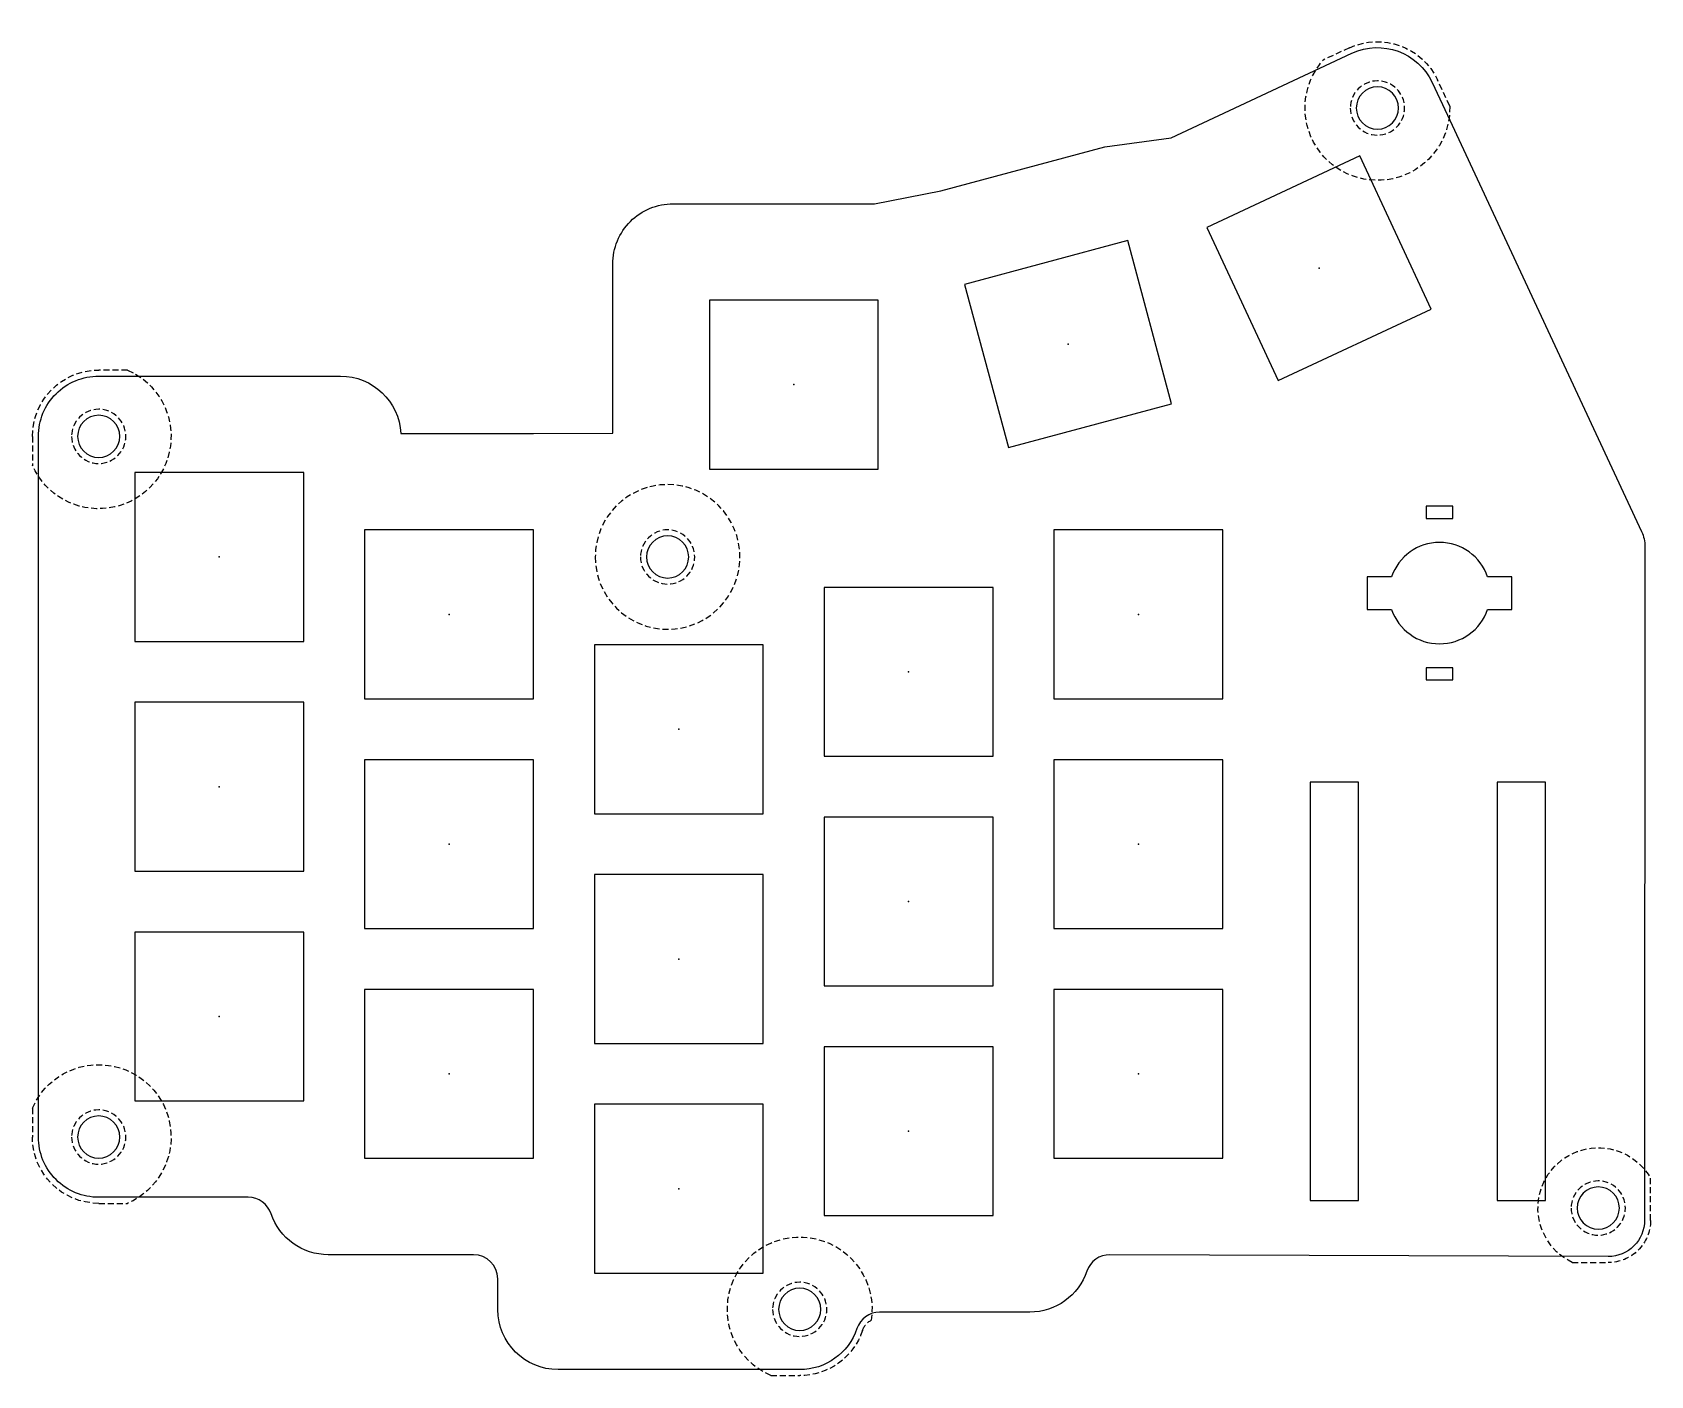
# Model space of a CAD drawing. Header units: millimetres. Extents: x 7 to 142, y 34 to 146.
import ezdxf

# ---------------------------------------------------------------- set-up
doc = ezdxf.new("R2010")
doc.units = ezdxf.units.MM
doc.linetypes.add('DASHED', pattern=[0.75, 0.5, -0.25])
doc.layers.get('0').update_dxf_attribs({"linetype": 'CONTINUOUS'})

msp = doc.modelspace()

# ---------------------------------------------------------------- linework, layer by layer
at = {"linetype": 'DASHED'}
for p, q in [((116.53, 144.24), (114.35, 143.23)), ((124.85, 139.41), (123.84, 141.58)), ((15.23, 117.52), (12.83, 117.52)), ((7.33, 112.02), (7.33, 109.62)), ((7.33, 56.32), (7.33, 53.92)), ((141.5, 47.01), (141.5, 50.5)), ((12.83, 48.42), (15.23, 48.42)), ((135, 43.52), (137.99, 43.51)), ((68.55, 34.13), (70.95, 34.13))]:
    msp.add_line(p, q, dxfattribs=at)
for points in [[(101.74, 136.79), (116.74, 143.79, -0.414207), (123.38, 141.37), (124.65, 138.65), (140.75, 104.13, -0.109647), (141.03, 102.86), (141, 47.01, -0.415111), (137.99, 44.01), (96.67, 44.16, 0.322774), (94.77, 42.8, -0.321787), (90.03, 39.4), (77.58, 39.4, 0.321862), (75.69, 38.03, -0.321862), (70.95, 34.63), (50.92, 34.63, -0.412677), (45.92, 39.61), (45.91, 42.17, 0.412677), (43.91, 44.16), (31.86, 44.16, -0.32187), (27.12, 47.56, 0.32187), (25.23, 48.92), (12.83, 48.92, -0.414214), (7.83, 53.92), (7.83, 112.02, -0.414214), (12.83, 117.02), (32.88, 117.02, -0.400363), (37.87, 112.26), (48.87, 112.26), (55.45, 112.29), (55.45, 126.31, -0.414214), (60.46, 131.31), (77.16, 131.31), (82.65, 132.38), (96.25, 136.02)], [(118, 100.37), (118, 97.67), (120.02, 97.67, 0.716599), (127.98, 97.67), (130, 97.67), (130, 100.37), (127.98, 100.37, 0.716599), (120.02, 100.37)]]:
    msp.add_lwpolyline(points, format="xyb", close=True)
for points in [[(110.63, 116.66), (123.32, 122.58), (117.4, 135.27), (104.71, 129.35)], [(88.25, 111.1), (101.77, 114.72), (98.15, 128.25), (84.62, 124.62)], [(77.46, 109.31), (77.46, 123.31), (63.46, 123.31), (63.46, 109.31)], [(15.83, 109.02), (15.83, 95.02), (29.83, 95.02), (29.83, 109.02)], [(125.1, 105.22), (125.1, 106.22), (122.9, 106.22), (122.9, 105.22)], [(34.88, 90.26), (48.88, 90.26), (48.88, 104.26), (34.88, 104.26)], [(106.03, 104.26), (92.03, 104.26), (92.03, 90.26), (106.03, 90.26)], [(86.98, 85.5), (86.98, 99.49), (72.98, 99.49), (72.98, 85.5)], [(67.93, 94.73), (53.93, 94.73), (53.93, 80.73), (67.93, 80.73)], [(125.1, 91.82), (125.1, 92.82), (122.9, 92.82), (122.9, 91.82)], [(15.83, 89.97), (15.83, 75.97), (29.83, 75.97), (29.83, 89.97)], [(48.88, 71.21), (48.88, 85.21), (34.88, 85.21), (34.88, 71.21)], [(106.03, 85.21), (92.03, 85.21), (92.03, 71.21), (106.03, 71.21)], [(113.28, 48.66), (117.28, 48.66), (117.28, 83.34), (113.28, 83.34)], [(128.78, 83.34), (128.78, 48.66), (132.78, 48.66), (132.78, 83.34)], [(86.98, 80.44), (72.98, 80.44), (72.98, 66.45), (86.98, 66.45)], [(53.93, 75.68), (53.93, 61.68), (67.93, 61.68), (67.93, 75.68)], [(15.83, 70.92), (15.83, 56.92), (29.83, 56.92), (29.83, 70.92)], [(48.88, 66.16), (34.88, 66.16), (34.88, 52.16), (48.88, 52.16)], [(106.03, 66.16), (92.03, 66.16), (92.03, 52.16), (106.03, 52.16)], [(86.98, 61.39), (72.98, 61.39), (72.98, 47.4), (86.98, 47.4)], [(53.93, 56.63), (53.93, 42.63), (67.93, 42.63), (67.93, 56.63)]]:
    msp.add_lwpolyline(points, close=True)
at = {"linetype": 'DASHED', "extrusion": (-1.22465e-16, 1.49976e-32, -1)}
for centre, radius in [((-118.85, 139.25), 2.25), ((-12.83, 112.02), 2.25), ((-60, 102.02), 6), ((-60, 102.02), 2.25), ((-12.83, 53.92), 2.25), ((-137.16, 48.03), 2.25), ((-70.95, 39.63), 2.25)]:
    msp.add_circle(centre, radius, dxfattribs=at)
at = {"extrusion": (-1.22465e-16, 1.49976e-32, -1)}
for centre in [(-118.85, 139.25), (-12.83, 112.02), (-60, 102.02), (-12.83, 53.92), (-137.16, 48.03), (-70.95, 39.63)]:
    msp.add_circle(centre, 1.75, dxfattribs=at)
at = {"linetype": 'DASHED', "extrusion": (-1.00594e-16, -4.6905e-17, -1)}
msp.add_arc((-118.85, 139.25), 5.5, 65.0012, 154.9999, dxfattribs=at)
at = {"linetype": 'DASHED', "extrusion": (-1.85056e-16, -1.57738e-18, -1)}
msp.add_arc((-118.85, 139.25), 6, -181.4436, 41.4454, dxfattribs=at)
at = {"linetype": 'DASHED', "extrusion": (-1.02904e-16, 4.48647e-17, -1)}
for centre, start, end in [((-12.83, 112.02), 113.5565, 336.4435), ((-70.95, 39.63), -66.4435, 188.7377)]:
    msp.add_arc(centre, 6, start, end, dxfattribs=at)
at = {"linetype": 'DASHED', "extrusion": (-2.01859e-16, 1.49976e-32, -1)}
msp.add_arc((-12.83, 112.02), 5.5, 0, 90, dxfattribs=at)
at = {"linetype": 'DASHED', "extrusion": (-1.89178e-16, 2.90859e-17, -1)}
msp.add_arc((-12.83, 53.92), 6, 23.5565, 246.4435, dxfattribs=at)
at = {"linetype": 'DASHED', "extrusion": (-1.22465e-16, 0, -1)}
msp.add_arc((-12.83, 53.92), 5.5, -90, 0, dxfattribs=at)
at = {"linetype": 'DASHED', "extrusion": (-9.97931e-17, 4.75654e-17, -1)}
msp.add_arc((-137.16, 48.03), 5, -64.5156, 150.396, dxfattribs=at)
at = {"linetype": 'DASHED', "extrusion": (-3.2296e-23, -6.28897e-20, -1)}
msp.add_arc((-138, 47.01), 3.5, 180.0294, 270.2049, dxfattribs=at)
at = {"linetype": 'DASHED', "extrusion": (-2.0378e-16, 2.742e-17, -1)}
msp.add_arc((-70.95, 39.63), 5.5, 198.6344, 270, dxfattribs=at)
at = {"linetype": 'DASHED', "extrusion": (-1.25035e-17, -3.70796e-17, -1)}
msp.add_arc((-77.58, 37.4), 1.5, 18.6344, 62.0664, dxfattribs=at)
for p in [(114.02, 125.97), (93.2, 119.67), (70.46, 116.31), (22.83, 102.02), (41.88, 97.26), (99.03, 97.26), (79.98, 92.5), (60.93, 87.73), (22.83, 82.97), (41.88, 78.21), (99.03, 78.21), (79.98, 73.45), (60.93, 68.68), (22.83, 63.92), (41.88, 59.16), (99.03, 59.16), (79.98, 54.4), (60.93, 49.63)]:
    msp.add_point(p)

doc.saveas('drawing.dxf')
